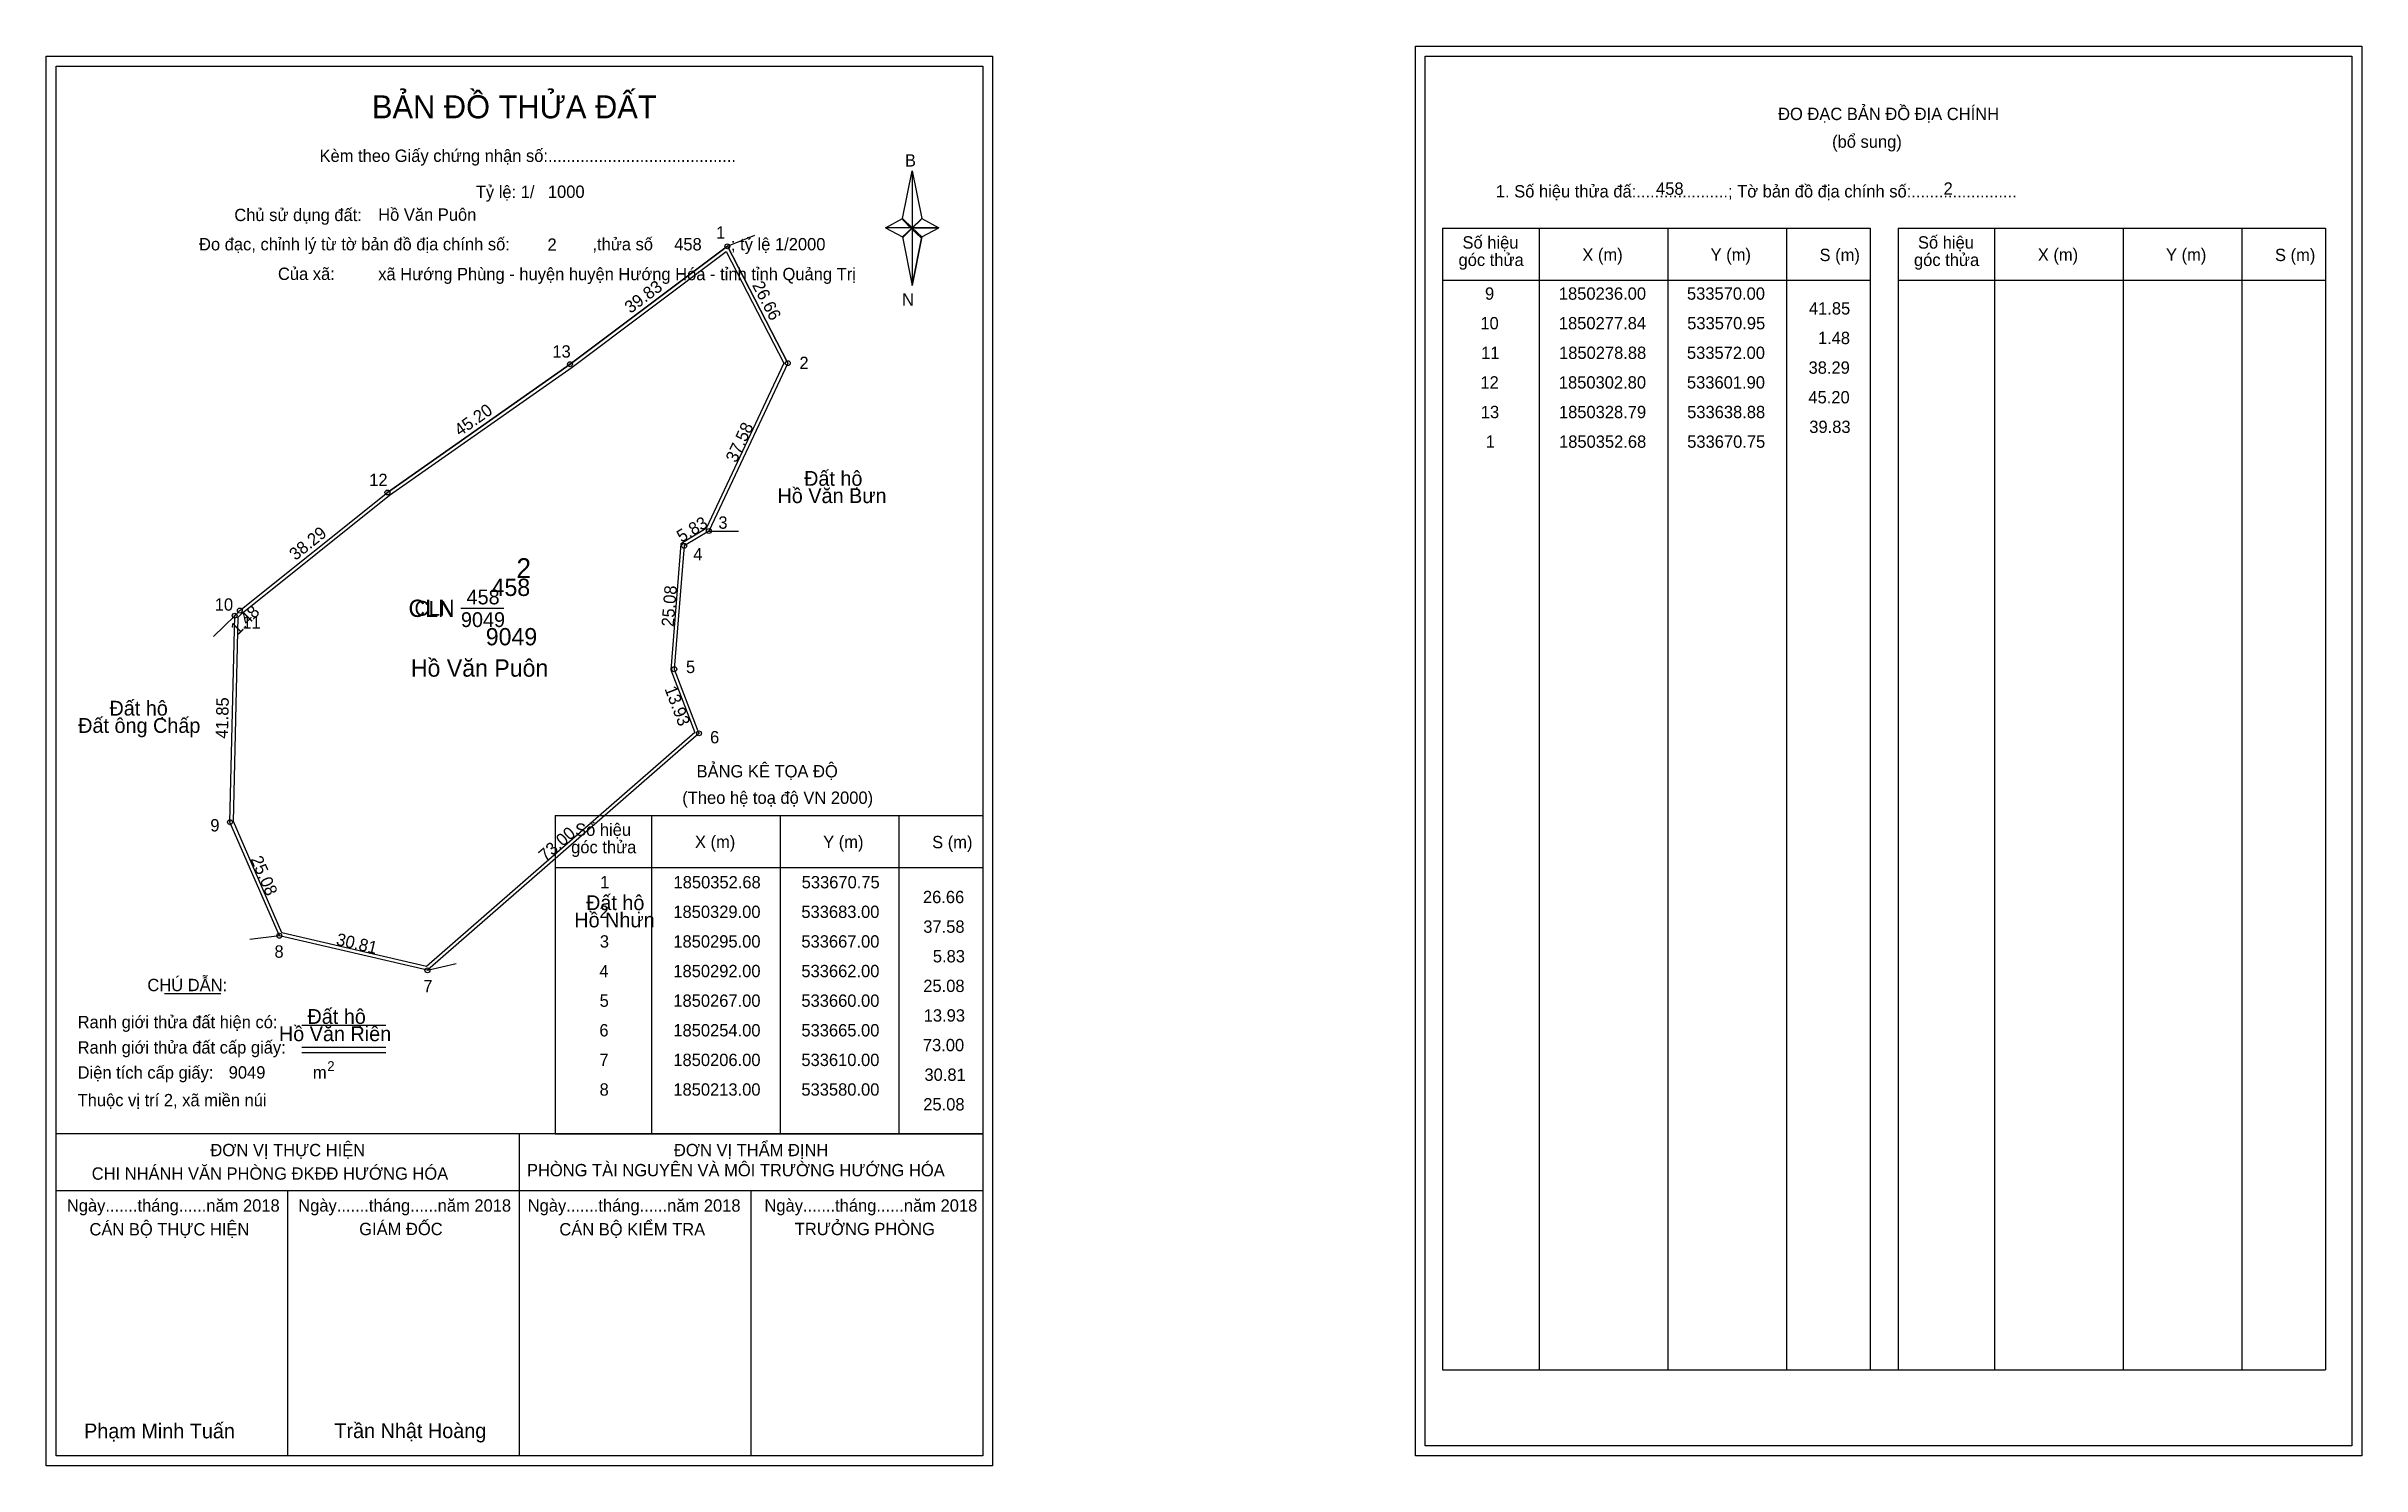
# Model space of a CAD drawing. Extents: x 533533 to 534002, y 1850106 to 1850393.
import ezdxf

# ---------------------------------------------------------------- set-up
doc = ezdxf.new("R2010")
doc.units = 0
for name, color, linetype in [('Level 1', 7, 'Continuous'), ('Level 10', 7, 'Continuous'), ('Level 11', 7, 'Continuous'), ('Level 13', 7, 'Continuous'), ('Level 2', 7, 'Continuous'), ('Level 27', 7, 'Continuous'), ('Level 3', 7, 'Continuous'), ('Level 36', 7, 'Continuous'), ('Level 4', 7, 'Continuous'), ('Level 49', 7, 'Continuous'), ('Level 5', 7, 'Continuous'), ('Level 53', 7, 'Continuous'), ('Level 55', 7, 'Continuous'), ('Level 6', 7, 'Continuous'), ('Level 63', 7, 'Continuous'), ('Level 7', 7, 'Continuous'), ('Level 9', 7, 'Continuous')]:
    doc.layers.add(name, color=color, linetype=linetype)

msp = doc.modelspace()

# ---------------------------------------------------------------- linework, layer by layer
at = {"layer": 'Level 1'}
for p, q in [((533812.12, 1850391.2), (533812.12, 1850391.2)), ((533534.8, 1850389.2), (533534.8, 1850389.2)), ((533706.22, 1850358.32), (533708.19, 1850367.96)), ((533708.19, 1850367.96), (533708.19, 1850356.44)), ((533708.19, 1850367.96), (533710.15, 1850358.32)), ((533702.77, 1850356.44), (533706.22, 1850358.32)), ((533706.22, 1850358.32), (533708.19, 1850356.44)), ((533708.04, 1850356.22), (533706.22, 1850358.1)), ((533710.01, 1850358.1), (533708.04, 1850356.22)), ((533708.04, 1850356.22), (533710.01, 1850358.1)), ((533710.15, 1850358.32), (533708.19, 1850356.44)), ((533708.19, 1850356.44), (533706.22, 1850354.6)), ((533708.04, 1850356.22), (533706.22, 1850354.38)), ((533706.22, 1850354.38), (533708.04, 1850356.22)), ((533706.22, 1850354.6), (533708.19, 1850344.74)), ((533710.01, 1850354.38), (533708.04, 1850356.22)), ((533708.19, 1850356.44), (533708.19, 1850344.74)), ((533708.19, 1850356.44), (533713.6, 1850356.44)), ((533708.19, 1850356.44), (533710.15, 1850354.6)), ((533710.15, 1850354.6), (533708.19, 1850344.74)), ((533710.15, 1850354.6), (533713.6, 1850356.44)), ((533815.65, 1850356.35), (533902.25, 1850356.35)), ((533835.24, 1850125.08), (533835.24, 1850356.35)), ((533861.31, 1850125.08), (533861.31, 1850356.35)), ((533885.29, 1850356.35), (533885.29, 1850125.08)), ((533902.25, 1850356.35), (533902.25, 1850125.08)), ((533907.91, 1850356.35), (533994.51, 1850356.35)), ((533927.5, 1850125.08), (533927.5, 1850356.35)), ((533953.57, 1850125.08), (533953.57, 1850356.35)), ((533977.54, 1850356.35), (533977.54, 1850125.08)), ((533994.51, 1850356.35), (533994.51, 1850125.08)), ((533815.65, 1850345.82), (533902.25, 1850345.82)), ((533907.91, 1850345.82), (533994.51, 1850345.82)), ((533635.89, 1850237.38), (533722.49, 1850237.38)), ((533655.48, 1850172.85), (533655.48, 1850237.38)), ((533681.55, 1850172.85), (533681.55, 1850237.38)), ((533705.52, 1850237.38), (533705.52, 1850172.85)), ((533635.89, 1850226.85), (533722.49, 1850226.85)), ((533556.71, 1850201.27), (533568.12, 1850201.27)), ((533584.58, 1850194.86), (533601.59, 1850194.86)), ((533584.58, 1850190.42), (533601.59, 1850190.42)), ((533584.58, 1850189.32), (533601.59, 1850189.32)), ((533641.62, 1850172.85), (533534.79, 1850172.85)), ((533722.49, 1850172.85), (533617.65, 1850172.85)), ((533628.64, 1850107.63), (533628.64, 1850172.85)), ((533635.89, 1850172.85), (533722.49, 1850172.85)), ((533722.49, 1850161.3), (533534.79, 1850161.3)), ((533581.72, 1850107.63), (533581.72, 1850161.3)), ((533675.57, 1850107.63), (533675.57, 1850161.3)), ((533815.65, 1850125.08), (533994.51, 1850125.08)), ((533999.82, 1850109.63), (533999.82, 1850109.63)), ((533722.49, 1850107.63), (533722.49, 1850107.63))]:
    msp.add_line(p, q, dxfattribs=at)
for points in [[(533706.22, 1850358.32), (533708.19, 1850367.96), (533708.19, 1850356.44)], [(533708.19, 1850356.44), (533710.15, 1850358.32), (533713.6, 1850356.44)], [(533702.77, 1850356.44), (533706.22, 1850354.6), (533708.19, 1850356.44)], [(533708.19, 1850356.44), (533708.19, 1850344.74), (533710.15, 1850354.6)]]:
    msp.add_lwpolyline(points, close=True, dxfattribs=at)
at = {"layer": 'Level 10'}
for p, q in [((533670.75, 1850352.68), (533638.88, 1850328.79)), ((533683, 1850329), (533670.75, 1850352.68)), ((533638.88, 1850328.79), (533601.9, 1850302.8))]:
    msp.add_line(p, q, dxfattribs=at)
for points in [[(533610, 1850206), (533580, 1850213), (533570, 1850236), (533570.95, 1850277.84), (533572, 1850278.88), (533601.9, 1850302.8), (533638.88, 1850328.79), (533670.75, 1850352.68), (533683, 1850329), (533667, 1850295), (533662, 1850292), (533660, 1850267), (533665, 1850254)], [(533609.81, 1850206.76), (533580.5, 1850213.6), (533570.7, 1850236.14), (533571.64, 1850277.54), (533572.47, 1850278.36), (533602.32, 1850302.24), (533639.29, 1850328.22), (533670.51, 1850351.62), (533682.22, 1850328.99), (533666.46, 1850295.49), (533661.33, 1850292.41), (533659.29, 1850266.9), (533664.17, 1850254.21)]]:
    msp.add_lwpolyline(points, close=True, dxfattribs=at)
at = {"layer": 'Level 11'}
for centre in [(533670.75, 1850352.68), (533638.88, 1850328.79), (533683, 1850329), (533601.9, 1850302.8), (533662, 1850292), (533667, 1850295), (533570.95, 1850277.84), (533572, 1850278.88), (533660, 1850267), (533665, 1850254), (533570, 1850236), (533580, 1850213), (533610, 1850206), (533610, 1850206)]:
    msp.add_circle(centre, 0.5, dxfattribs=at)
at = {"layer": 'Level 27'}
for p, q in [((533670.75, 1850352.68), (533676.3, 1850354.95)), ((533667, 1850295), (533673, 1850295)), ((533570.95, 1850277.84), (533566.69, 1850273.61)), ((533580, 1850213), (533574.05, 1850212.27)), ((533610, 1850206), (533615.84, 1850207.39))]:
    msp.add_line(p, q, dxfattribs=at)
at = {"layer": 'Level 3'}
for p, q in [((533815.65, 1850356.35), (533815.65, 1850125.08)), ((533907.91, 1850356.35), (533907.91, 1850125.08)), ((533635.89, 1850237.38), (533635.89, 1850172.85))]:
    msp.add_line(p, q, dxfattribs=at)
at = {"layer": 'Level 63'}
for points in [[(533532.79, 1850391.2), (533724.49, 1850391.2), (533724.49, 1850105.63), (533532.79, 1850105.63)], [(533810.12, 1850393.2), (534001.82, 1850393.2), (534001.82, 1850107.63), (533810.12, 1850107.63)], [(533812.12, 1850391.2), (533999.82, 1850391.2), (533999.82, 1850109.63), (533812.12, 1850109.63)], [(533534.79, 1850389.2), (533722.49, 1850389.2), (533722.49, 1850107.63), (533534.79, 1850107.63)]]:
    msp.add_lwpolyline(points, close=True, dxfattribs=at)
at = {"layer": 'Level 9'}
msp.add_line((533616.78, 1850279.34), (533625.47, 1850279.34), dxfattribs=at)

# ---------------------------------------------------------------- texts
at = {"layer": 'Level 1'}
for s, height, p in [('BẢN ĐỒ THỬA ĐẤT', 4.6657, (533598.76, 1850378.61)), ('ĐO ĐẠC BẢN ĐỒ ĐỊA CHÍNH', 2.5, (533883.6, 1850378.26)), ('(bổ sung)', 2.5, (533894.54, 1850372.64)), ('Kèm theo Giấy chứng nhận số:.........................................', 2.5, (533588.14, 1850369.78)), ('B', 2.5, (533706.73, 1850368.84)), ('1. Số hiệu thửa đấ:....................; Tờ bản đồ địa chính số:.......................', 2.5, (533826.43, 1850362.58)), ('Chủ sử dụng đất:', 2.5, (533570.88, 1850357.79)), ('Đo đạc, chỉnh lý từ tờ bản đồ địa chính số:                  ,thửa số                 ; tỷ lệ 1/2000', 2.5, (533563.73, 1850351.86)), ('Số hiệu', 2.5, (533819.67, 1850352.22)), ('X (m)', 2.5, (533843.95, 1850349.74)), ('Y (m)', 2.5, (533869.93, 1850349.74)), ('S (m)', 2.5, (533892, 1850349.69)), ('Số hiệu', 2.5, (533911.93, 1850352.22)), ('X (m)', 2.5, (533936.21, 1850349.74)), ('Y (m)', 2.5, (533962.18, 1850349.74)), ('S (m)', 2.5, (533984.26, 1850349.69)), ('Của xã:', 2.5, (533579.72, 1850345.86)), ('góc thửa', 2.5, (533818.87, 1850348.69)), ('góc thửa', 2.5, (533911.13, 1850348.69)), ('N', 2.5, (533706.13, 1850340.67)), ('BẢNG KÊ TỌA ĐỘ', 2.5, (533664.52, 1850245.08)), ('(Theo hệ toạ độ VN 2000)', 2.5, (533661.62, 1850239.72)), ('Số hiệu', 2.5, (533639.91, 1850233.24)), ('góc thửa', 2.5, (533639.11, 1850229.71)), ('X (m)', 2.5, (533664.19, 1850230.77)), ('Y (m)', 2.5, (533690.16, 1850230.77)), ('S (m)', 2.5, (533712.24, 1850230.72)), ('CHÚ DẪN:', 2.5, (533553.27, 1850201.77)), ('Ranh giới thửa đất hiện có:', 2.5, (533539.14, 1850194.27)), ('Ranh giới thửa đất cấp giấy:', 2.5, (533539.14, 1850189.13)), ('Diện tích cấp giấy:', 2.5, (533539.14, 1850184.05)), ('m', 2.5, (533586.8, 1850184.07)), ('2', 2, (533589.7, 1850185.58)), ('Thuộc vị trí 2, xã miền núi', 2.5, (533539.14, 1850178.45)), ('ĐƠN VỊ THỰC HIỆN', 2.5, (533566.03, 1850168.33)), ('ĐƠN VỊ THẨM ĐỊNH', 2.5, (533659.93, 1850168.33)), ('CHI NHÁNH VĂN PHÒNG ĐKĐĐ HƯỚNG HÓA', 2.5, (533541.99, 1850163.57)), ('PHÒNG TÀI NGUYÊN VÀ MÔI TRƯỜNG HƯỚNG HÓA', 2.5, (533630.16, 1850164.26)), ('Ngày.......tháng......năm 2018', 2.5, (533536.96, 1850157.1)), ('Ngày.......tháng......năm 2018', 2.5, (533583.83, 1850157.1)), ('Ngày.......tháng......năm 2018', 2.5, (533630.31, 1850157.1)), ('Ngày.......tháng......năm 2018', 2.5, (533678.27, 1850157.1)), ('CÁN BỘ THỰC HIỆN', 2.5, (533541.54, 1850152.28)), ('GIÁM ĐỐC', 2.5, (533596.18, 1850152.34)), ('CÁN BỘ KIỂM TRA', 2.5, (533636.72, 1850152.28)), ('TRƯỞNG PHÒNG', 2.5, (533684.41, 1850152.34)), ('Phạm Minh Tuấn', 3, (533540.45, 1850111.17)), ('Trần Nhật Hoàng', 3, (533591.15, 1850111.22))]:
    msp.add_text(s, height=height, dxfattribs=at).set_placement(p)
at = {"layer": 'Level 11'}
msp.add_text('Tỷ lệ: 1/', height=2.5, dxfattribs=at).set_placement((533619.8, 1850362.47))
at = {"layer": 'Level 13'}
for s, p in [('458', (533617.93, 1850280.14)), ('CLN', (533607.39, 1850277.84)), ('9049', (533616.79, 1850275.54))]:
    msp.add_text(s, height=3, dxfattribs=at).set_placement(p)
at = {"layer": 'Level 2'}
msp.add_text('Hồ Văn Puôn', height=3.5, dxfattribs=at).set_placement((533606.64, 1850265.49))
at = {"layer": 'Level 3'}
msp.add_text('CLN', height=3.5, dxfattribs=at).set_placement((533606.16, 1850277.59))
at = {"layer": 'Level 36'}
for s, p in [('Đất hộ', (533686.3, 1850304.16)), ('Hồ Văn Bưn', (533680.91, 1850300.66)), ('Đất hộ', (533545.59, 1850257.6)), ('Đất ông Chấp', (533539.25, 1850254.1)), ('Đất hộ', (533642.13, 1850218.2)), ('Hồ Nhưn', (533639.75, 1850214.7)), ('Đất hộ', (533585.7, 1850195.14)), ('Hồ Văn Riên', (533579.91, 1850191.64))]:
    msp.add_text(s, height=3, dxfattribs=at).set_placement(p)
at = {"layer": 'Level 4'}
msp.add_text('458', height=3.5, dxfattribs=at).set_placement((533623, 1850281.84))
at = {"layer": 'Level 49'}
for s, rotation, p in [('39.83', 36.8555, (533651.13, 1850338.97)), ('26.66', 297.3532, (533675.71, 1850344.84)), ('45.20', 35.1, (533616.58, 1850314.1)), ('37.58', 64.7989, (533672.55, 1850308.68)), ('38.29', 38.6598, (533583.27, 1850288.92)), ('5.83', 30.9638, (533661.45, 1850292.6)), ('25.08', 85.4261, (533659.88, 1850275.53)), ('1.48', 44.7259, (533571.58, 1850273.82)), ('13.93', 291.0375, (533657.98, 1850263.05)), ('41.85', 88.6993, (533569.58, 1850252.91)), ('73.00', 41.1121, (533633.89, 1850227.91)), ('25.08', 293.4986, (533574.12, 1850228.53)), ('30.81', 346.866, (533591.36, 1850211.17))]:
    msp.add_text(s, height=2.5, rotation=rotation, dxfattribs=at).set_placement(p)
at = {"layer": 'Level 5'}
msp.add_text('9049', height=3.5, dxfattribs=at).set_placement((533621.82, 1850271.84))
at = {"layer": 'Level 53'}
for s, p in [('9', (533824.23, 1850341.86)), ('1850236.00', (533839.19, 1850341.86)), ('533570.00', (533865.14, 1850341.86)), ('10', (533823.29, 1850335.86)), ('1850277.84', (533839.19, 1850335.86)), ('533570.95', (533865.19, 1850335.86)), ('41.85', (533889.85, 1850338.86)), ('1.48', (533891.67, 1850332.86)), ('11', (533823.45, 1850329.86)), ('1850278.88', (533839.23, 1850329.86)), ('533572.00', (533865.14, 1850329.86)), ('38.29', (533889.77, 1850326.86)), ('12', (533823.3, 1850323.86)), ('1850302.80', (533839.19, 1850323.86)), ('533601.90', (533865.14, 1850323.86)), ('13', (533823.38, 1850317.86)), ('1850328.79', (533839.21, 1850317.86)), ('533638.88', (533865.18, 1850317.86)), ('45.20', (533889.74, 1850320.86)), ('39.83', (533889.92, 1850314.86)), ('1', (533824.37, 1850311.86)), ('1850352.68', (533839.23, 1850311.86)), ('533670.75', (533865.19, 1850311.86)), ('1', (533644.99, 1850222.6)), ('1850352.68', (533659.85, 1850222.6)), ('533670.75', (533685.81, 1850222.6)), ('26.66', (533710.37, 1850219.6)), ('2', (533644.84, 1850216.6)), ('1850329.00', (533659.81, 1850216.6)), ('533683.00', (533685.75, 1850216.6)), ('37.58', (533710.44, 1850213.6)), ('3', (533644.92, 1850210.6)), ('1850295.00', (533659.81, 1850210.6)), ('533667.00', (533685.75, 1850210.6)), ('4', (533644.83, 1850204.6)), ('1850292.00', (533659.81, 1850204.6)), ('533662.00', (533685.75, 1850204.6)), ('5.83', (533712.38, 1850207.6)), ('25.08', (533710.44, 1850201.6)), ('5', (533644.88, 1850198.6)), ('1850267.00', (533659.81, 1850198.6)), ('533660.00', (533685.75, 1850198.6)), ('13.93', (533710.53, 1850195.6)), ('6', (533644.83, 1850192.6)), ('1850254.00', (533659.81, 1850192.6)), ('533665.00', (533685.75, 1850192.6)), ('7', (533644.84, 1850186.6)), ('1850206.00', (533659.81, 1850186.6)), ('533610.00', (533685.75, 1850186.6)), ('73.00', (533710.36, 1850189.6)), ('8', (533644.87, 1850180.6)), ('1850213.00', (533659.81, 1850180.6)), ('533580.00', (533685.75, 1850180.6)), ('30.81', (533710.68, 1850183.6)), ('25.08', (533710.44, 1850177.6))]:
    msp.add_text(s, height=2.5, dxfattribs=at).set_placement(p)
at = {"layer": 'Level 55'}
for s, height, p in [('455', 0.11, (533670.63, 1850352.57)), ('1', 0.4, (533670.64, 1850352.68)), ('0', 0.11, (533670.71, 1850352.57)), ('0', 0.11, (533670.71, 1850352.57)), ('13', 0.4, (533638.61, 1850328.79)), ('0', 0.11, (533638.84, 1850328.68)), ('0', 0.11, (533638.84, 1850328.68)), ('2', 0.4, (533682.86, 1850329)), ('455', 0.11, (533682.88, 1850328.89)), ('12', 0.4, (533601.62, 1850302.8)), ('0', 0.11, (533601.86, 1850302.69)), ('0', 0.11, (533601.86, 1850302.69)), ('4', 0.4, (533661.86, 1850292)), ('460', 0.11, (533661.88, 1850291.89)), ('460', 0.11, (533666.88, 1850294.89)), ('455', 0.11, (533666.88, 1850294.89)), ('3', 0.4, (533666.88, 1850295)), ('10', 0.4, (533570.67, 1850277.84)), ('0', 0.11, (533570.91, 1850277.73)), ('0', 0.11, (533570.91, 1850277.73)), ('0', 0.11, (533570.91, 1850277.73)), ('0', 0.11, (533570.91, 1850277.73)), ('11', 0.4, (533571.74, 1850278.88)), ('0', 0.11, (533571.96, 1850278.77)), ('0', 0.11, (533571.96, 1850278.77)), ('460', 0.11, (533659.88, 1850266.89)), ('5', 0.4, (533659.87, 1850267)), ('460', 0.11, (533664.88, 1850253.89)), ('6', 0.4, (533664.86, 1850254)), ('9', 0.4, (533569.86, 1850236)), ('0', 0.11, (533569.96, 1850235.89)), ('0', 0.11, (533569.96, 1850235.89)), ('8', 0.4, (533579.87, 1850213)), ('0', 0.11, (533579.96, 1850212.89)), ('0', 0.11, (533579.96, 1850212.89)), ('0', 0.11, (533579.96, 1850212.89)), ('460', 0.11, (533609.88, 1850205.89)), ('7', 0.4, (533609.87, 1850206)), ('0', 0.11, (533609.96, 1850205.89))]:
    msp.add_text(s, height=height, dxfattribs=at).set_placement(p)
at = {"layer": 'Level 6'}
for s, p in [('1000', (533634.4, 1850362.49)), ('458', (533858.88, 1850363.12)), ('2', (533917.12, 1850363.14)), ('Hồ Văn Puôn', (533600.02, 1850357.85)), ('2', (533634.32, 1850351.77)), ('458', (533659.98, 1850351.85)), ('xã Hướng Phùng - huyện huyện Hướng Hóa - tỉnh tỉnh Quảng Trị', (533600.03, 1850345.81)), ('9049', (533569.74, 1850184.06))]:
    msp.add_text(s, height=2.5, dxfattribs=at).set_placement(p)
at = {"layer": 'Level 7'}
msp.add_text('2', height=4, dxfattribs=at).set_placement((533628.02, 1850285.48))
at = {"layer": 'Level 9'}
for s, p in [('1', (533668.47, 1850354.21)), ('13', (533635.31, 1850330.13)), ('2', (533685.35, 1850327.81)), ('12', (533598.21, 1850304.11)), ('3', (533668.93, 1850295.46)), ('4', (533663.86, 1850289.06)), ('10', (533566.92, 1850278.86)), ('11', (533572.51, 1850275.24)), ('5', (533662.37, 1850266.21)), ('6', (533667.25, 1850251.98)), ('9', (533566.02, 1850234.13)), ('8', (533579.01, 1850208.55)), ('7', (533609.17, 1850201.55))]:
    msp.add_text(s, height=2.5, dxfattribs=at).set_placement(p)

doc.saveas('drawing.dxf')
